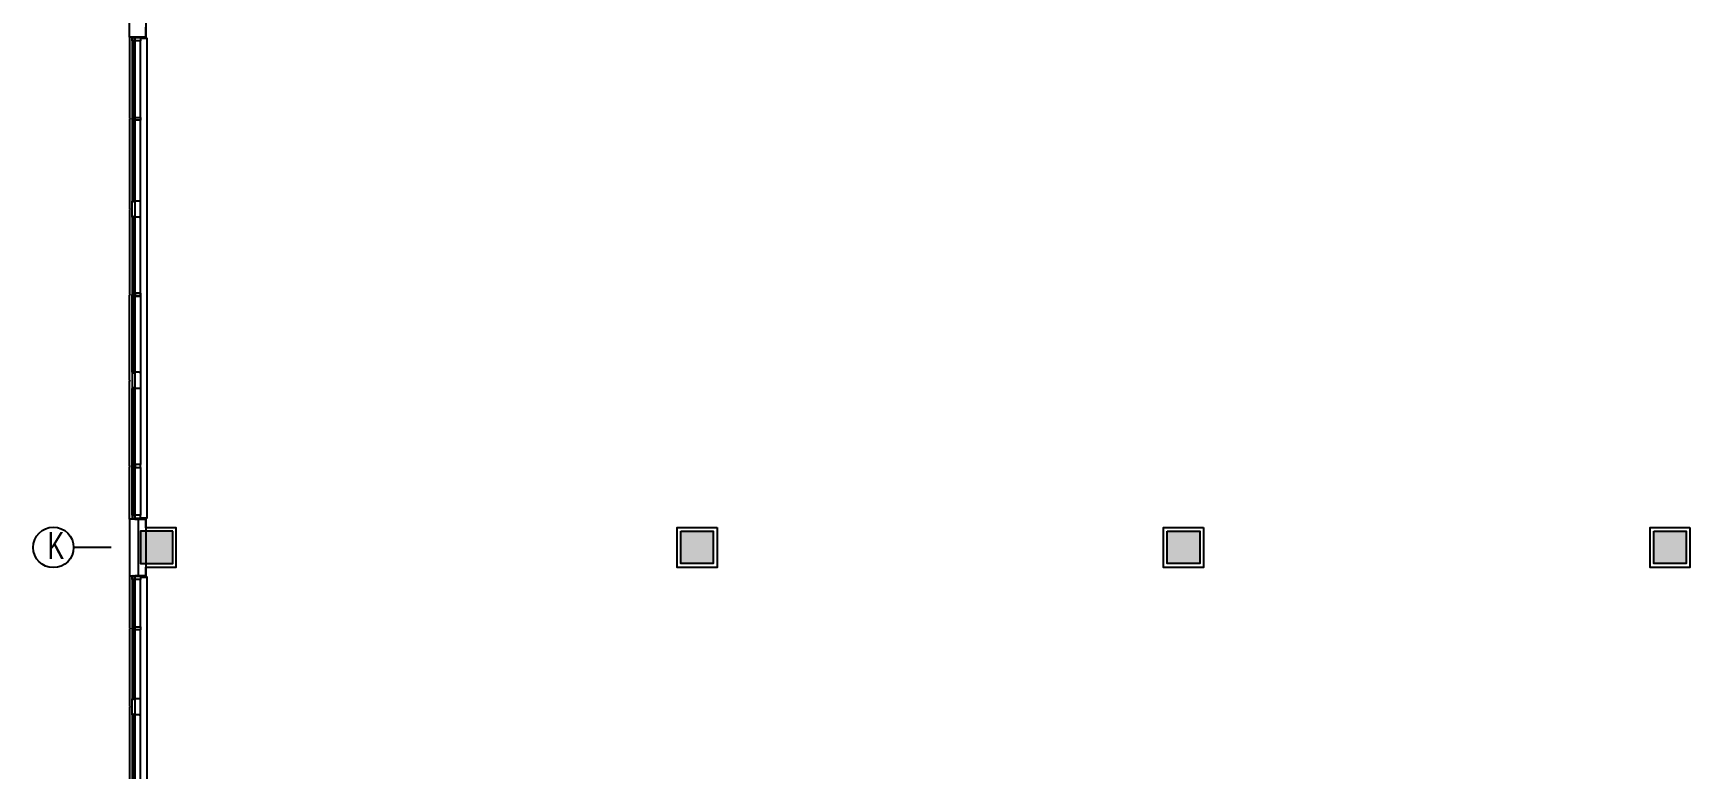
# Model space of a CAD drawing. Header units: inches. Extents: x -71 to 4528, y -885 to 4524.
# Drawn here: x -71 to 1155, y 976 to 1521 of the extents above; entities that cross this region are included whole.
import ezdxf

# ---------------------------------------------------------------- set-up
doc = ezdxf.new("R2010")
doc.units = ezdxf.units.IN
doc.header["$LTSCALE"] = 96
doc.header["$MEASUREMENT"] = 0
for name, color, linetype in [('A-Anno-Bldg', 7, 'Continuous'), ('A-Bldg-Patt', 5, 'Continuous'), ('A-Cols-Bldg', 235, 'Continuous'), ('A-Glaz-Exst', 53, 'Continuous'), ('A-Wall-Bldg', 235, 'Continuous'), ('A-Wall-Exst', 3, 'Continuous')]:
    doc.layers.add(name, color=color, linetype=linetype)
doc.layers.add('Viewport', color=14, linetype='Continuous', plot=False)
doc.styles.add('XFINE_1-8', font='ARIALN.TTF', dxfattribs={"width": 0.8, "height": 10})

msp = doc.modelspace()

# ---------------------------------------------------------------- hatches: boundary and pattern name
at = {"layer": 'A-Bldg-Patt'}
for points in [[(32, 1152), (8, 1152), (8, 1128), (32, 1128)], [(408, 1152), (432, 1152), (432, 1128), (408, 1128)], [(768, 1152), (792, 1152), (792, 1128), (768, 1128)], [(1128, 1152), (1152, 1152), (1152, 1128), (1128, 1128)]]:
    msp.add_hatch(color=256, dxfattribs=at).paths.add_polyline_path(points)

# ---------------------------------------------------------------- linework, layer by layer
at = {"layer": 'A-Anno-Bldg'}
msp.add_lwpolyline([(-13.5, 1140), (-41.4, 1140)], dxfattribs=at)
msp.add_circle((-56.4, 1140), 15, dxfattribs=at)
at = {"layer": 'A-Cols-Bldg'}
for points in [[(32, 1152), (8, 1152), (8, 1128), (32, 1128)], [(408, 1152), (432, 1152), (432, 1128), (408, 1128)], [(768, 1152), (792, 1152), (792, 1128), (768, 1128)], [(1128, 1152), (1152, 1152), (1152, 1128), (1128, 1128)]]:
    msp.add_lwpolyline(points, close=True, dxfattribs=at)
at = {"layer": 'A-Glaz-Exst'}
for p, q in [((0, 1518), (0, 1457.8)), ((2, 1515.2), (2, 1517.5)), ((2, 1517.5), (2.8, 1517.5)), ((2, 1515.2), (2, 1396.6)), ((2.9, 1515.2), (2, 1515.2)), ((7.9, 1517.5), (2.8, 1517.5)), ((2.9, 1515.8), (2.9, 1457.8)), ((3.9, 1515.8), (2.9, 1515.8)), ((3.9, 1457.8), (3.9, 1515.8)), ((8, 1515.2), (3.9, 1515.2)), ((7.9, 1517.5), (8, 1517.5)), ((8, 1517.5), (8, 1515.2)), ((8, 1458.6), (8, 1515.2)), ((0, 1457.8), (0.5, 1457.7)), ((0.5, 1457.3), (0, 1457.2)), ((0, 1457.2), (0, 1390.9)), ((0.5, 1457.7), (0.5, 1457.3)), ((3.9, 1457.8), (2.9, 1457.8)), ((2.9, 1457.2), (2.9, 1396.1)), ((2.9, 1457.2), (3.9, 1457.2)), ((3.9, 1396.1), (3.9, 1457.2)), ((4.1, 1457.8), (4.1, 1458.6)), ((4.1, 1458.6), (8, 1458.6)), ((4.1, 1457.7), (4.1, 1457.8)), ((4.1, 1457.8), (4.1, 1457.8)), ((4.1, 1457.3), (4.1, 1457.7)), ((4.1, 1457.7), (4.1, 1457.7)), ((4.1, 1457.2), (4.1, 1457.3)), ((4.1, 1457.3), (4.1, 1457.3)), ((4.1, 1456.4), (4.1, 1457.2)), ((4.1, 1457.2), (4.1, 1457.2)), ((8, 1456.4), (4.1, 1456.4)), ((8, 1458.6), (8, 1456.4)), ((8, 1396.6), (8, 1456.4)), ((0, 1390.9), (0.5, 1390.8)), ((0.5, 1390.5), (0, 1390.4)), ((0, 1390.4), (0, 1327.4)), ((0.5, 1390.8), (0.5, 1390.5)), ((2, 1384.6), (2, 1396.6)), ((2, 1396.6), (2.9, 1396.6)), ((3.9, 1396.1), (2.9, 1396.1)), ((7, 1396.6), (3.9, 1396.6)), ((8, 1396.6), (7, 1396.6)), ((8, 1384.6), (8, 1396.6)), ((2, 1384.6), (2, 1327.2)), ((2.9, 1384.6), (2, 1384.6)), ((2.9, 1385.1), (2.9, 1327.4)), ((3.9, 1385.1), (2.9, 1385.1)), ((3.9, 1327.4), (3.9, 1385.1)), ((7, 1384.6), (3.9, 1384.6)), ((7, 1384.6), (8, 1384.6)), ((8, 1328.3), (8, 1384.6)), ((0, 1327.4), (0.5, 1327.3)), ((0, 1326.9), (0.5, 1327)), ((0, 1264), (0, 1326.9)), ((0.5, 1327.3), (0.5, 1327.2)), ((0.5, 1327), (0.5, 1327.2)), ((2, 1269.7), (2, 1327.2)), ((3.9, 1327.4), (2.9, 1327.4)), ((2.9, 1269.2), (2.9, 1326.9)), ((3.9, 1326.9), (2.9, 1326.9)), ((3.9, 1326.9), (3.9, 1269.2)), ((4.1, 1328.3), (4.1, 1327.4)), ((8, 1328.3), (4.1, 1328.3)), ((4.1, 1327.4), (4.1, 1328.3)), ((4.1, 1328.3), (8, 1328.3)), ((4.1, 1327.4), (4.1, 1327.4)), ((4.1, 1327.4), (4.1, 1327.3)), ((4.1, 1327.3), (4.1, 1327.4)), ((4.1, 1327.4), (4.1, 1327.4)), ((4.1, 1327.3), (4.1, 1327.3)), ((4.1, 1327.3), (4.1, 1327)), ((4.1, 1327), (4.1, 1327.3)), ((4.1, 1327.3), (4.1, 1327.3)), ((4.1, 1327), (4.1, 1327)), ((4.1, 1327), (4.1, 1326.9)), ((4.1, 1326.9), (4.1, 1327)), ((4.1, 1327), (4.1, 1327)), ((4.1, 1326.9), (4.1, 1326.9)), ((4.1, 1326.9), (4.1, 1326)), ((4.1, 1326), (4.1, 1326.9)), ((4.1, 1326.9), (4.1, 1326.9)), ((4.1, 1326), (8, 1326)), ((8, 1326), (4.1, 1326)), ((8, 1326), (8, 1328.3)), ((8, 1328.3), (8, 1326)), ((8, 1326), (8, 1269.7)), ((0.5, 1263.9), (0, 1264)), ((0, 1263.5), (0.5, 1263.6)), ((0, 1200.5), (0, 1263.5)), ((0.5, 1263.6), (0.5, 1263.9)), ((2.9, 1269.7), (2, 1269.7)), ((2, 1269.7), (2, 1257.7)), ((3.9, 1269.2), (2.9, 1269.2)), ((7, 1269.7), (3.9, 1269.7)), ((7, 1269.7), (8, 1269.7)), ((8, 1269.7), (8, 1257.7)), ((2, 1163.8), (2, 1257.7)), ((2, 1257.7), (2.9, 1257.7)), ((2.9, 1200.5), (2.9, 1258.3)), ((3.9, 1258.3), (2.9, 1258.3)), ((3.9, 1258.3), (3.9, 1200.5)), ((7, 1257.7), (3.9, 1257.7)), ((8, 1257.7), (7, 1257.7)), ((8, 1257.7), (8, 1201.4)), ((0.5, 1200.4), (0, 1200.5)), ((0, 1200), (0.5, 1200.1)), ((0, 1161), (0, 1200)), ((0.5, 1200.1), (0.5, 1200.4)), ((3.9, 1200.5), (2.9, 1200.5)), ((2.9, 1163.3), (2.9, 1200)), ((3.9, 1200), (2.9, 1200)), ((3.9, 1200), (3.9, 1163.3)), ((4.1, 1201.4), (4.1, 1200.5)), ((8, 1201.4), (4.1, 1201.4)), ((4.1, 1200.5), (4.1, 1200.5)), ((4.1, 1200.5), (4.1, 1200.4)), ((4.1, 1200.4), (4.1, 1200.4)), ((4.1, 1200.4), (4.1, 1200.1)), ((4.1, 1200.1), (4.1, 1200.1)), ((4.1, 1200.1), (4.1, 1200)), ((4.1, 1200), (4.1, 1200)), ((4.1, 1200), (4.1, 1199.1)), ((4.1, 1199.1), (8, 1199.1)), ((8, 1199.1), (8, 1201.4)), ((8, 1199.1), (8, 1163.8)), ((2.9, 1163.8), (2, 1163.8)), ((2, 1163.8), (2, 1161.5)), ((2, 1161.5), (2.8, 1161.5)), ((7.9, 1161.5), (2.8, 1161.5)), ((3.9, 1163.3), (2.9, 1163.3)), ((8, 1163.8), (3.9, 1163.8)), ((7.9, 1161.5), (8, 1161.5)), ((8, 1161.5), (8, 1163.8)), ((0, 1119), (0, 1080.2)), ((2, 1116.2), (2, 1118.5)), ((2, 1118.5), (2.8, 1118.5)), ((2, 1116.2), (2, 1027.9)), ((2.9, 1116.2), (2, 1116.2)), ((7.9, 1118.5), (2.8, 1118.5)), ((2.9, 1116.7), (2.9, 1080.2)), ((3.9, 1116.7), (2.9, 1116.7)), ((3.9, 1080.2), (3.9, 1116.7)), ((8, 1116.2), (3.9, 1116.2)), ((7.9, 1118.5), (8, 1118.5)), ((8, 1118.5), (8, 1116.2)), ((8, 1081.1), (8, 1116.2)), ((8.5, 1118), (12, 1118)), ((0, 1080.2), (0.5, 1080.2)), ((0.5, 1079.8), (0, 1079.8)), ((0, 1079.8), (0, 1022.1)), ((0.5, 1080.2), (0.5, 1079.8)), ((3.9, 1080.2), (2.9, 1080.2)), ((2.9, 1079.8), (2.9, 1027.3)), ((3.9, 1079.8), (2.9, 1079.8)), ((3.9, 1027.3), (3.9, 1079.8)), ((4.1, 1080.3), (4.1, 1081.1)), ((4.1, 1081.1), (8, 1081.1)), ((4.1, 1080.2), (4.1, 1080.3)), ((4.1, 1080.3), (4.1, 1080.3)), ((4.1, 1079.8), (4.1, 1080.2)), ((4.1, 1080.2), (4.1, 1080.2)), ((4.1, 1079.7), (4.1, 1079.8)), ((4.1, 1079.8), (4.1, 1079.8)), ((4.1, 1078.9), (4.1, 1079.7)), ((4.1, 1079.7), (4.1, 1079.7)), ((8, 1081.1), (8, 1078.9)), ((8, 1078.9), (4.1, 1078.9)), ((8, 1027.9), (8, 1078.9)), ((0, 1022.1), (0.5, 1022.1)), ((0.5, 1021.7), (0, 1021.6)), ((0, 1021.6), (0, 964.1)), ((0.5, 1022.1), (0.5, 1021.7)), ((2, 1015.9), (2, 1027.9)), ((2, 1027.9), (2.9, 1027.9)), ((3.9, 1027.3), (2.9, 1027.3)), ((7, 1027.9), (3.9, 1027.9)), ((8, 1027.9), (7, 1027.9)), ((8, 1015.9), (8, 1027.9)), ((2, 1015.9), (2, 963.8)), ((2.9, 1015.9), (2, 1015.9)), ((2.9, 1016.4), (2.9, 964.1)), ((3.9, 1016.4), (2.9, 1016.4)), ((3.9, 964.1), (3.9, 1016.4)), ((7, 1015.9), (3.9, 1015.9)), ((7, 1015.9), (8, 1015.9)), ((8, 965), (8, 1015.9))]:
    msp.add_line(p, q, dxfattribs=at)
for centre, radius, start, end in [((2.7, 1457.5), 0.343, 313.1917, 46.8083), ((4, 1458.7), 0.105, 211.2583, 328.7417), ((4, 1456.3), 0.105, 31.2583, 148.7417), ((2.7, 1327.2), 0.343, 313.1917, 46.8083), ((4, 1328.3), 0.105, 211.2583, 328.7417), ((4, 1328.3), 0.105, 211.2583, 328.7417), ((4, 1326), 0.105, 31.2583, 148.7417), ((4, 1326), 0.105, 31.2583, 148.7417), ((2.7, 1200.2), 0.343, 313.1917, 46.8083), ((4, 1201.4), 0.105, 211.2583, 328.7417), ((4, 1199.1), 0.105, 31.2583, 148.7417), ((2.3, 1118.7), 0.333, 311.425, 48.575), ((6.7, 1118.7), 0.333, 131.425, 228.575), ((8.3, 1117.9), 0.276, 24.9, 155.1), ((2.7, 1080), 0.343, 313.1917, 46.8083), ((4, 1081.2), 0.105, 211.2583, 328.7417), ((4, 1078.8), 0.105, 31.2583, 148.7417)]:
    msp.add_arc(centre, radius, start, end, dxfattribs=at)
at = {"layer": 'A-Wall-Bldg'}
for p, q in [((0, 1518), (0, 1560)), ((6.5, 1518), (0, 1518)), ((12, 1517), (8, 1517)), ((6.5, 1161), (0, 1161)), ((0, 1161), (0, 1119)), ((6.5, 1119), (6.5, 1161)), ((8.5, 1162), (12, 1162)), ((0, 1119), (6.5, 1119))]:
    msp.add_line(p, q, dxfattribs=at)
msp.add_lwpolyline([(13, 790.1), (13, 1118), (12, 1118), (12, 1125.4), (34.6, 1125.4), (34.6, 1154.6), (12, 1154.6), (12, 1162), (13, 1162), (13, 1517), (12, 1517), (12, 1525.4)], dxfattribs=at)
for centre, radius, start, end in [((2.3, 1517.7), 0.333, 311.425, 48.575), ((6.7, 1517.7), 0.333, 131.425, 228.575), ((2.3, 1161.3), 0.333, 311.425, 48.575), ((6.7, 1161.3), 0.333, 131.425, 228.575), ((8.3, 1162.1), 0.276, 204.9, 335.1)]:
    msp.add_arc(centre, radius, start, end, dxfattribs=at)
at = {"layer": 'A-Wall-Exst'}
for points in [[(434.8, 1154.7), (434.8, 1125.2), (405.3, 1125.2), (405.3, 1154.7)], [(794.8, 1154.7), (794.8, 1125.2), (765.3, 1125.2), (765.3, 1154.7)], [(1154.8, 1154.7), (1154.8, 1125.2), (1125.3, 1125.2), (1125.3, 1154.7)]]:
    msp.add_lwpolyline(points, close=True, dxfattribs=at)
at = {"layer": 'Viewport'}
msp.add_lwpolyline([(12, 1548), (12, 1518), (3.9, 1518), (3.9, 1161), (12, 1161), (12, 1119), (3.9, 1119), (3.9, 789.1)], dxfattribs=at)

# ---------------------------------------------------------------- texts
at = {"layer": 'A-Anno-Bldg', "insert": (-70.5, 1151.3), "char_height": 20, "attachment_point": 1, "style": 'XFINE_1-8'}
msp.add_mtext_dynamic_manual_height_columns('\\pi9.9547;K', width=30.758, gutter_width=50, heights=[0], dxfattribs=at)

doc.saveas('drawing.dxf')
